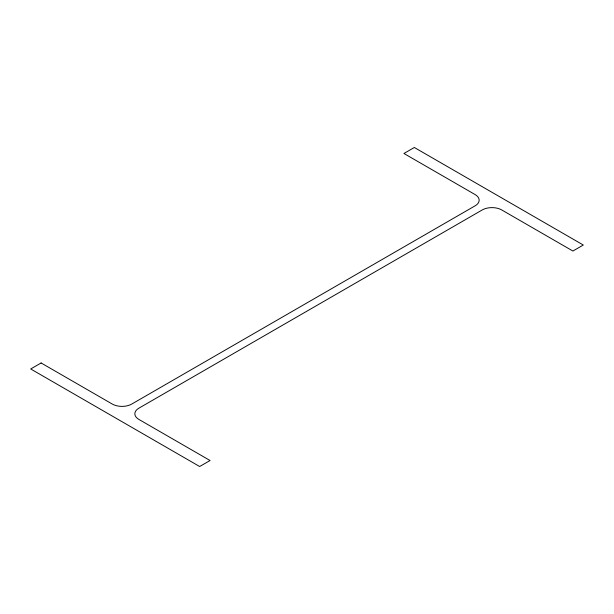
<?xml version="1.0" encoding="UTF-8"?>
<svg xmlns="http://www.w3.org/2000/svg" width="614" height="614" viewBox="0 0 614 614"><rect width="100%" height="100%" fill="white"/><g stroke="black" fill="none" stroke-linecap="round" stroke-linejoin="round"><path stroke-width="0.92" d="M41.1 362.966L30.7 368.968L199.657 466.517L210.065 460.515L138.871 419.416A13.754 7.936 0 0 1 138.871 408.187L482.259 209.934A13.754 7.936 0 0 1 501.707 209.934L572.9 251.034L583.3 245.032L414.343 147.483L403.935 153.485L475.129 194.584A13.754 7.936 0 0 1 475.129 205.813L131.741 404.066A13.754 7.936 0 0 1 112.293 404.066L41.1 362.966"/></g></svg>
